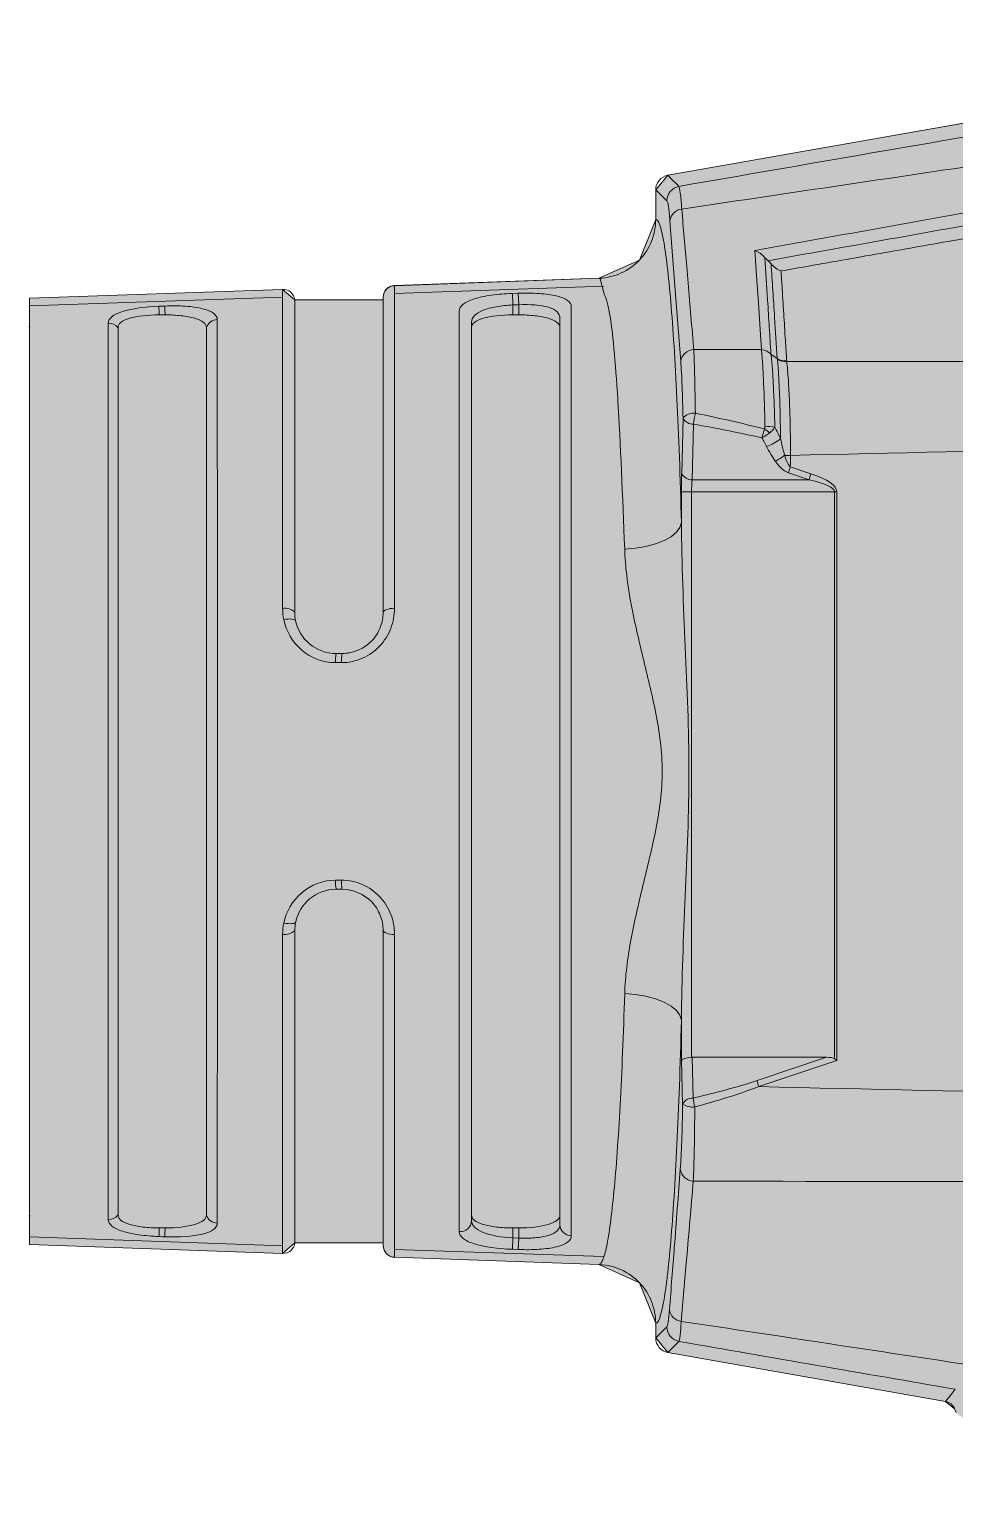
# Model space of a CAD drawing. Header units: millimetres. Extents: x 3.9 to 31.7, y 0.8 to 5.9.
# Drawn here: x 3.88 to 7.11, y 0.8 to 5.94 of the extents above; entities that cross this region are included whole.
import ezdxf

# ---------------------------------------------------------------- set-up
doc = ezdxf.new("R2010")
doc.units = ezdxf.units.MM
for name, color, linetype in [('CONN', 7, 'Continuous'), ('di', 7, 'Continuous'), ('xian', 250, 'Continuous')]:
    doc.layers.add(name, color=color, linetype=linetype)

# ---------------------------------------------------------------- blocks, each defined once
blk = doc.blocks.new('CU-AI$CU - AL')
at = {"layer": 'di', "lineweight": 0, "true_color": 0xffffff}
h = blk.add_hatch(color=7, dxfattribs=at)
h.dxf.hatch_style = 1
h.paths.add_polyline_path([(-53.827, -6.61), (-50.392, -6.73), (-50.227, -6.587), (-49.027, -6.587), (-49.027, -6.623), (-49.015, -6.683), (-48.995, -6.719), (-48.965, -6.75), (-48.932, -6.77), (-48.873, -6.783), (-46.1, -6.88), (-45.548, -7.128), (-45.327, -7.679), (-45.327, -8.082), (-45.162, -8.278), (-39.656, -9.249), (-39.329, -9.103), (-35.047, -9.859), (-22.236, -9.859), (-22.225, -9.859), (-22.217, -9.86), (-22.206, -9.862), (-22.198, -9.863), (-22.189, -9.866), (-22.183, -9.868), (-22.178, -9.869), (-22.171, -9.872), (-22.166, -9.875), (-22.159, -9.878), (-22.153, -9.882), (-22.147, -9.886), (-22.141, -9.89), (-22.135, -9.894), (-22.131, -9.899), (-22.125, -9.903), (-22.121, -9.908), (-22.117, -9.912), (-22.113, -9.916), (-22.109, -9.922), (-22.106, -9.925), (-22.104, -9.929), (-22.101, -9.933), (-21.942, -10.185), (-21.919, -10.213), (-21.909, -10.222), (-21.889, -10.239), (-21.876, -10.244), (-21.844, -10.255), (-21.807, -10.259), (-5.714, -10.259), (-5.687, -10.257), (-5.667, -10.252), (-5.645, -10.243), (-5.616, -10.225), (-5.597, -10.208), (-5.58, -10.186), (-5.57, -10.168), (-5.436, -9.885), (-4.567, -9.336), (4.913, -9.336), (5.782, -9.885), (5.916, -10.168), (5.935, -10.198), (5.951, -10.216), (5.975, -10.234), (5.993, -10.245), (6.02, -10.254), (6.06, -10.259), (22.153, -10.259), (22.18, -10.257), (22.195, -10.254), (22.217, -10.246), (22.238, -10.235), (22.26, -10.218), (22.274, -10.204), (22.288, -10.185), (22.446, -9.931), (22.456, -9.92), (22.477, -9.898), (22.498, -9.883), (22.521, -9.871), (22.543, -9.863), (22.563, -9.86), (22.582, -9.859), (35.393, -9.859), (39.675, -9.103), (40.002, -9.249), (45.508, -8.278), (45.673, -8.082), (45.673, -7.679), (45.893, -7.128), (46.446, -6.88), (49.219, -6.78), (49.245, -6.78), (49.269, -6.773), (49.293, -6.762), (49.315, -6.747), (49.335, -6.727), (49.35, -6.706), (49.363, -6.68), (49.37, -6.654), (49.373, -6.629), (49.373, -6.587), (50.573, -6.587), (50.738, -6.73), (54.173, -6.61), (54.173, 6.236), (50.738, 6.356), (50.573, 6.213), (49.373, 6.213), (49.373, 6.26), (49.37, 6.278), (49.366, 6.296), (49.355, 6.321), (49.341, 6.345), (49.328, 6.36), (49.31, 6.376), (49.283, 6.393), (49.263, 6.401), (49.242, 6.406), (49.219, 6.409), (46.446, 6.505), (45.893, 6.754), (45.673, 7.305), (45.673, 7.504), (45.508, 7.7), (41.736, 8.366), (41.614, 8.466), (41.595, 8.515), (41.474, 8.615), (35.41, 9.684), (22.385, 9.684), (22.367, 9.683), (22.356, 9.682), (22.34, 9.678), (22.324, 9.672), (22.314, 9.668), (22.296, 9.657), (22.284, 9.649), (22.273, 9.639), (22.264, 9.63), (22.258, 9.622), (22.199, 9.546), (22.194, 9.539), (22.188, 9.533), (22.181, 9.526), (22.173, 9.519), (22.166, 9.514), (22.159, 9.509), (22.152, 9.505), (22.143, 9.5), (22.136, 9.497), (22.125, 9.493), (22.117, 9.49), (22.108, 9.488), (22.095, 9.486), (22.073, 9.484), (8.362, 9.484), (8.356, 9.484), (8.34, 9.483), (8.327, 9.48), (8.315, 9.477), (8.299, 9.471), (8.282, 9.462), (8.117, 9.366), (8.101, 9.355), (8.092, 9.349), (8.081, 9.338), (8.071, 9.325), (8.064, 9.316), (8.059, 9.307), (7.978, 9.164), (7.629, 8.961), (-7.283, 8.961), (-7.632, 9.164), (-7.713, 9.307), (-7.725, 9.325), (-7.733, 9.336), (-7.74, 9.342), (-7.749, 9.351), (-7.758, 9.358), (-7.771, 9.366), (-7.936, 9.462), (-7.938, 9.464), (-7.946, 9.468), (-7.956, 9.472), (-7.962, 9.475), (-7.973, 9.478), (-7.983, 9.48), (-7.99, 9.482), (-8.001, 9.483), (-8.006, 9.484), (-8.016, 9.484), (-21.727, 9.484), (-21.73, 9.484), (-21.745, 9.485), (-21.755, 9.487), (-21.767, 9.489), (-21.774, 9.491), (-21.783, 9.494), (-21.795, 9.499), (-21.804, 9.504), (-21.814, 9.51), (-21.823, 9.516), (-21.834, 9.525), (-21.84, 9.531), (-21.847, 9.538), (-21.853, 9.546), (-21.912, 9.622), (-21.919, 9.63), (-21.926, 9.638), (-21.935, 9.646), (-21.944, 9.653), (-21.951, 9.658), (-21.96, 9.663), (-21.971, 9.669), (-21.986, 9.675), (-21.997, 9.679), (-22.007, 9.681), (-22.017, 9.683), (-22.026, 9.684), (-22.033, 9.684), (-22.039, 9.684), (-35.064, 9.684), (-41.128, 8.615), (-41.249, 8.515), (-41.268, 8.466), (-41.39, 8.366), (-45.162, 7.7), (-45.327, 7.504), (-45.327, 7.305), (-45.548, 6.754), (-46.087, 6.505), (-46.1, 6.505), (-48.873, 6.409), (-48.886, 6.408), (-48.924, 6.398), (-48.948, 6.387), (-48.982, 6.36), (-48.995, 6.344), (-49.012, 6.317), (-49.022, 6.288), (-49.026, 6.267), (-49.027, 6.249), (-49.027, 6.213), (-50.227, 6.213), (-50.392, 6.356), (-53.827, 6.236)])
at = {"layer": 'di', "color": 18, "lineweight": 0, "true_color": 0x000000}
blk.add_lwpolyline([(41.595, 8.515), (41.614, 8.466), (41.736, 8.366), (45.508, 7.7), (45.673, 7.504), (45.673, 7.305), (45.893, 6.754), (46.446, 6.505), (49.219, 6.409), (49.242, 6.406), (49.263, 6.401), (49.283, 6.393), (49.31, 6.376), (49.328, 6.36), (49.341, 6.345), (49.355, 6.321), (49.366, 6.296), (49.37, 6.278), (49.373, 6.26), (49.373, 6.213), (50.573, 6.213), (50.738, 6.356), (54.173, 6.236), (54.173, -6.61), (50.738, -6.73), (50.573, -6.587), (49.373, -6.587), (49.373, -6.629), (49.37, -6.654), (49.363, -6.68), (49.35, -6.706), (49.335, -6.727), (49.315, -6.747), (49.293, -6.762), (49.269, -6.773), (49.245, -6.78), (49.219, -6.78), (46.446, -6.88), (45.893, -7.128), (45.673, -7.679), (45.673, -8.082), (45.508, -8.278), (40.002, -9.249)], dxfattribs=at)
at = {"layer": 'xian', "color": 18, "lineweight": 0, "true_color": 0x000000}
for p, q in [((45.508, 7.7), (41.736, 8.366)), ((45.673, 7.305), (45.673, 7.504)), ((49.22, 6.303), (46.38, 6.4)), ((49.219, 6.409), (46.446, 6.505)), ((49.219, 6.254), (49.219, 6.409)), ((47.533, 6.147), (47.539, 6.303)), ((47.539, 6.303), (47.619, 6.3)), ((47.613, 6.144), (47.619, 6.3)), ((50.573, 6.213), (49.373, 6.213)), ((50.573, 6.213), (50.573, 1.973)), ((54.173, 6.236), (50.738, 6.356)), ((50.738, 6.178), (50.738, 6.333)), ((54.175, 6.133), (50.74, 6.251)), ((47.533, 6.01), (47.533, 6.147)), ((47.613, 6.144), (47.533, 6.147)), ((47.533, 6.01), (47.613, 6.01)), ((47.613, 6.144), (47.613, 6.01)), ((52.333, 6.01), (52.413, 6.01)), ((51.773, -6.212), (51.773, 5.837)), ((52.973, 5.837), (52.973, -6.212)), ((45.165, 4.248), (45.179, 3.693)), ((45.323, 3.736), (45.308, 4.33)), ((44.274, 4.091), (43.215, 3.736)), ((43.355, 3.693), (44.297, 4.009)), ((43.215, 3.736), (43.215, -3.981)), ((43.244, -3.981), (43.244, 3.714)), ((43.355, 3.693), (45.179, 3.693)), ((45.186, 3.693), (45.186, -3.981)), ((45.323, 3.19), (45.323, 3.736)), ((49.933, 1.413), (50.013, 1.413)), ((50.019, 1.289), (49.939, 1.289)), ((50.013, -1.787), (49.933, -1.787)), ((49.939, -1.663), (50.019, -1.663)), ((50.573, -2.347), (50.573, -6.587)), ((45.323, -3.981), (45.323, -3.564)), ((43.244, -3.981), (43.215, -3.981)), ((45.186, -3.981), (43.244, -3.981)), ((45.323, -3.981), (45.186, -3.981)), ((43.59, -4.146), (45.177, -4.146)), ((43.869, -4.24), (43.59, -4.146)), ((45.177, -4.146), (45.158, -4.9)), ((43.566, -4.228), (43.845, -4.322)), ((45.301, -4.983), (45.32, -4.228)), ((43.844, -4.476), (43.923, -4.477)), ((44.108, -5.852), (44.022, -5.79)), ((47.613, -6.384), (47.533, -6.384)), ((47.533, -6.522), (47.533, -6.384)), ((47.533, -6.522), (47.613, -6.519)), ((47.539, -6.678), (47.533, -6.522)), ((47.613, -6.384), (47.613, -6.519)), ((47.619, -6.675), (47.613, -6.519)), ((50.739, -6.624), (54.176, -6.505)), ((52.413, -6.384), (52.333, -6.384)), ((46.379, -6.773), (49.219, -6.676)), ((47.619, -6.675), (47.539, -6.678)), ((49.373, -6.587), (50.573, -6.587)), ((50.738, -6.73), (54.173, -6.61)), ((46.446, -6.88), (49.219, -6.783)), ((46.446, -6.88), (46.446, -6.88)), ((46.446, -6.88), (46.446, -6.88)), ((45.673, -8.082), (45.673, -7.679))]:
    blk.add_line(p, q, dxfattribs=at)
at = {"layer": 'xian', "color": 18, "lineweight": 0, "true_color": 0x000000, "flags": 128}
for points in [[(41.607, 8.2), (41.663, 8.273), (41.736, 8.366)], [(45.508, 7.7), (45.487, 7.68), (45.404, 7.596), (45.358, 7.55)], [(45.522, 7.354), (45.598, 7.429), (45.673, 7.504)], [(46.094, 2.83), (45.947, 2.841), (45.806, 2.865), (45.675, 2.9), (45.56, 2.945), (45.465, 2.998), (45.392, 3.058), (45.344, 3.123), (45.323, 3.19)], [(49.219, 2.026), (49.249, 2.025), (49.278, 2.022), (49.305, 2.017), (49.328, 2.01), (49.347, 2.002), (49.361, 1.993), (49.37, 1.983), (49.373, 1.973)], [(50.722, 1.871), (50.692, 1.876), (50.663, 1.879), (50.636, 1.88), (50.612, 1.879), (50.591, 1.876), (50.576, 1.871), (50.565, 1.863), (50.56, 1.855)], [(49.219, -2.401), (49.249, -2.4), (49.278, -2.396), (49.305, -2.391), (49.328, -2.385), (49.347, -2.377), (49.361, -2.367), (49.37, -2.357), (49.373, -2.347)], [(50.723, -2.247), (50.693, -2.252), (50.663, -2.255), (50.636, -2.256), (50.612, -2.255), (50.592, -2.251), (50.576, -2.246), (50.565, -2.239), (50.561, -2.23)], [(45.323, -3.564), (45.344, -3.497), (45.392, -3.433), (45.465, -3.373), (45.56, -3.319), (45.675, -3.275), (45.806, -3.24), (45.947, -3.216), (46.094, -3.204)], [(45.479, -7.659), (45.398, -6.6), (45.333, -5.749)], [(44.326, -7.257), (44.303, -6.912), (44.279, -6.547), (44.255, -6.182), (44.237, -5.912)], [(46.376, -6.684), (46.428, -6.874), (46.446, -6.88), (46.446, -6.88), (46.446, -6.88)], [(45.673, -8.082), (45.597, -8.007), (45.521, -7.931)], [(45.357, -8.128), (45.378, -8.148), (45.461, -8.232), (45.508, -8.278)], [(45.508, -8.278), (42.96, -8.728), (40.121, -9.228), (40.002, -9.249)]]:
    blk.add_lwpolyline(points, dxfattribs=at)
at = {"layer": 'xian', "color": 18, "lineweight": 0, "true_color": 0x000000}
for centre, radius, start, end in [((45.322, 7.353), 0.2, 0.1862, 79.6352), ((45.303, 7.096), 0.184, 6.6424, 83.1165), ((49.213, 6.249), 0.16, 0.0001, 87.9998), ((46.818, 5.962), 0.155, 1.6263, 89.6835), ((48.329, 5.905), 0.156, 86.4491, 178.1905), ((58, 5.807), 5.671, 176.7364, 177.9545), ((57.449, 5.829), 5.04, 176.6086, 177.9448), ((51.623, 5.786), 0.159, 18.9078, 89.1093), ((53.099, 5.732), 0.164, 87.7088, 140.073), ((45.153, 5.188), 0.187, 7.1661, 87.2407), ((45.17, 4.103), 0.266, 58.67, 96.0734), ((44.271, 4.136), 0.901, 7.1217, 14.8773), ((45.172, 4.402), 0.155, 267.6787, 332.1997), ((43.21, 3.742), 1.12, 13.7985, 18.1837), ((50.703, 1.841), 0.185, 79.1263, 134.6801), ((49.146, 1.315), 0.793, 358.0838, 7.0704), ((49.227, 1.315), 0.792, 358.0838, 7.0711), ((49.146, -1.69), 0.793, 352.9315, 1.9162), ((49.226, -1.69), 0.793, 352.9309, 1.9162), ((50.703, -2.216), 0.185, 225.2777, 280.8837), ((42.502, -3.879), 1.12, 341.8163, 346.2015), ((45.184, -4.301), 0.155, 27.8003, 92.3213), ((42.781, -3.973), 1.12, 341.8163, 346.2015), ((44.505, -5.221), 0.944, 119.0585, 128.0368), ((44.393, -5.231), 0.673, 109.6134, 128.1269), ((45.519, -2.957), 2.297, 232.6586, 234.8266), ((44.149, -4.274), 0.593, 260.928, 273.8288), ((44.341, -4.847), 0.819, 345.6356, 356.2452), ((45.157, -4.864), 0.187, 263.1206, 320.7488), ((45.165, -5.055), 0.155, 27.8003, 92.3213), ((43.92, -5.931), 0.181, 56.1, 98.2217), ((45.147, -5.726), 0.187, 272.7504, 352.8169), ((51.623, -6.16), 0.159, 270.8865, 341.1203), ((53.099, -6.107), 0.164, 219.8969, 272.2964), ((58.005, -6.181), 5.675, 182.045, 183.2626), ((57.453, -6.203), 5.043, 182.0547, 183.3903), ((49.213, -6.623), 0.16, 272.0002, 359.9998), ((45.297, -7.638), 0.184, 276.8688, 353.334), ((45.321, -7.93), 0.2, 280.3642, 359.814)]:
    blk.add_arc(centre, radius, start, end, dxfattribs=at)
for centre, major_axis, ratio, start_param, end_param in [((43.182, 3.736), (0.2, -0.144), 0.078989, 1.311276, 1.461417), ((44.5, 4.179), (1.269, 0.448), 0.14782, 3.239618, 3.538273), ((45.112, 4.179), (-0.079, 0.485), 0.387712, 3.078546, 3.112623), ((45.124, 3.736), (0.2, 0.003), 0.229187, 5.025757, 6.22792), ((47.171, -3.981), (3.956, 0), 0.151667, 3.141593, 3.56615), ((47.138, -3.981), (3.894, 0), 0.102726, 3.141593, 3.56615), ((45.09, -3.981), (0, 0.4), 0.239671, 4.287832, 4.712389), ((45.29, -3.981), (0, 0.6), 0.056105, 4.287832, 4.712389)]:
    blk.add_ellipse(centre, major_axis=major_axis, ratio=ratio, start_param=start_param, end_param=end_param, dxfattribs=at)
for points in [[(41.736, 8.366), (41.681, 8.375), (41.634, 8.414), (41.614, 8.466)], [(45.358, 7.55), (44.106, 7.768), (42.856, 7.984), (41.607, 8.2)], [(41.328, 7.882), (42.659, 7.681), (43.992, 7.48), (45.325, 7.278)], [(46.433, 6.506), (46.438, 6.506), (46.442, 6.506), (46.446, 6.505)], [(35.393, 5.36), (38.653, 5.374), (41.91, 5.384), (45.162, 5.375)], [(44.274, 4.091), (41.314, 4.164), (38.353, 4.222), (35.393, 4.27)], [(45.142, 4.368), (44.85, 4.289), (44.559, 4.202), (44.274, 4.091)], [(44.297, 4.009), (44.584, 4.105), (44.874, 4.18), (45.165, 4.248)], [(50.738, 2.023), (50.738, 1.972), (50.733, 1.921), (50.722, 1.871)], [(50.573, 1.973), (50.573, 1.933), (50.569, 1.893), (50.56, 1.855)], [(50.561, -2.23), (50.569, -2.269), (50.573, -2.308), (50.573, -2.347)], [(50.723, -2.247), (50.733, -2.297), (50.738, -2.347), (50.738, -2.397)], [(43.845, -4.322), (43.845, -4.373), (43.844, -4.425), (43.844, -4.476)], [(43.844, -4.476), (41.027, -4.544), (38.21, -4.599), (35.393, -4.644)], [(43.923, -4.477), (43.943, -4.551), (43.961, -4.626), (43.977, -4.701)], [(44.167, -4.597), (44.131, -4.527), (44.092, -4.46), (44.047, -4.395)], [(44.125, -4.784), (44.16, -4.758), (44.197, -4.733), (44.23, -4.715)], [(44.195, -4.835), (44.21, -4.794), (44.222, -4.751), (44.23, -4.715)], [(45.158, -4.9), (44.848, -4.845), (44.539, -4.784), (44.23, -4.715)], [(44.195, -4.835), (44.508, -4.915), (44.821, -4.985), (45.134, -5.05)], [(35.393, -5.735), (38.229, -5.747), (41.064, -5.755), (43.894, -5.752)], [(43.894, -5.752), (43.894, -5.755), (43.894, -5.758), (43.895, -5.76)], [(43.895, -5.76), (43.94, -5.755), (43.988, -5.766), (44.022, -5.79)], [(50.738, -6.73), (50.738, -6.73), (50.738, -6.712), (50.738, -6.675)], [(44.107, -7.077), (44.066, -7.031), (44.016, -6.998), (43.971, -6.98)], [(46.433, -6.88), (46.438, -6.88), (46.442, -6.88), (46.446, -6.88)], [(44.148, -7.119), (43.107, -7.304), (42.067, -7.49), (41.027, -7.675)], [(44.148, -7.119), (44.134, -7.106), (44.12, -7.092), (44.107, -7.077)], [(44.189, -7.16), (44.177, -7.145), (44.163, -7.132), (44.148, -7.119)], [(44.189, -7.16), (44.231, -7.207), (44.281, -7.239), (44.326, -7.257)], [(41.133, -7.83), (42.197, -7.64), (43.261, -7.449), (44.326, -7.257)], [(40.597, -8.521), (42.17, -8.288), (43.743, -8.055), (45.319, -7.82)], [(40.176, -9.023), (41.902, -8.726), (43.628, -8.428), (45.357, -8.128)]]:
    blk.add_open_spline(points, degree=3, dxfattribs=at)
for points, knots in [([(45.673, 7.504), (45.673, 7.551), (45.656, 7.596), (45.596, 7.668), (45.554, 7.692), (45.508, 7.7)], [0, 0, 0, 0, 0.5, 0.5, 1, 1, 1, 1]), ([(45.358, 7.55), (45.353, 7.542), (45.347, 7.515), (45.336, 7.424), (45.331, 7.359), (45.325, 7.278)], [0, 0, 0, 0, 0.5, 0.5, 1, 1, 1, 1]), ([(45.325, 7.278), (45.301, 6.997), (45.277, 6.715), (45.253, 6.434), (45.223, 6.081), (45.193, 5.728), (45.162, 5.375)], [0, 0, 0, 0, 0.001876644, 0.001876644, 0.001876644, 0.004229969, 0.004229969, 0.004229969, 0.004229969]), ([(45.323, 3.19), (45.34, 3.81), (45.36, 4.372), (45.397, 5.128), (45.41, 5.367), (45.438, 5.808), (45.452, 6.008), (45.483, 6.368), (45.499, 6.528), (45.524, 6.737), (45.532, 6.802), (45.549, 6.919), (45.558, 6.972), (45.601, 7.206), (45.636, 7.303), (45.673, 7.305)], [0, 0, 0, 0, 0.25, 0.25, 0.375, 0.375, 0.5, 0.5, 0.625, 0.625, 0.6875, 0.6875, 0.75, 0.75, 1, 1, 1, 1]), ([(45.485, 7.117), (45.491, 7.188), (45.497, 7.245), (45.509, 7.324), (45.516, 7.347), (45.522, 7.354)], [0, 0, 0, 0, 0.5, 0.5, 1, 1, 1, 1]), ([(45.673, 7.305), (45.673, 7.203), (45.692, 7.102), (45.768, 6.914), (45.824, 6.827), (45.963, 6.68), (46.047, 6.62), (46.231, 6.536), (46.333, 6.511), (46.433, 6.506)], [0, 0, 0, 0, 0.25, 0.25, 0.5, 0.5, 0.75, 0.75, 1, 1, 1, 1]), ([(45.339, 5.211), (45.366, 5.565), (45.393, 5.918), (45.42, 6.272), (45.442, 6.553), (45.464, 6.835), (45.485, 7.117)], [0, 0, 0, 0, 0.002353221, 0.002353221, 0.002353221, 0.004229789, 0.004229789, 0.004229789, 0.004229789]), ([(46.094, 2.83), (46.111, 3.387), (46.131, 3.89), (46.168, 4.568), (46.181, 4.782), (46.209, 5.177), (46.224, 5.355), (46.255, 5.677), (46.271, 5.82), (46.304, 6.068), (46.321, 6.173), (46.356, 6.339), (46.374, 6.402), (46.401, 6.465), (46.41, 6.48), (46.423, 6.496), (46.428, 6.5), (46.437, 6.505), (46.442, 6.506), (46.446, 6.505)], [0, 0, 0, 0, 0.25, 0.25, 0.375, 0.375, 0.5, 0.5, 0.625, 0.625, 0.75, 0.75, 0.875, 0.875, 0.9375, 0.9375, 0.96875, 0.96875, 1, 1, 1, 1]), ([(46.819, 6.117), (46.819, 6.15), (46.836, 6.179), (46.903, 6.23), (46.955, 6.251), (47.086, 6.283), (47.166, 6.294), (47.344, 6.306), (47.44, 6.307), (47.539, 6.303)], [0, 0, 0, 0, 0.25, 0.25, 0.5, 0.5, 0.75, 0.75, 1, 1, 1, 1]), ([(47.619, 6.3), (47.816, 6.293), (48.006, 6.268), (48.203, 6.205), (48.254, 6.181), (48.322, 6.125), (48.339, 6.094), (48.339, 6.061)], [0, 0, 0, 0, 0.5, 0.5, 0.75, 0.75, 1, 1, 1, 1]), ([(49.219, 2.026), (49.219, 2.466), (49.219, 3.585), (49.219, 5.071), (49.219, 5.859), (49.219, 6.207), (49.219, 6.238), (49.219, 6.254)], [0, 0, 0, 0, 0.207632, 0.528886, 0.850103, 0.921373, 1, 1, 1, 1]), ([(49.373, 6.249), (49.373, 6.249), (49.373, 6.149), (49.373, 5.85), (49.373, 5.726), (49.373, 5.435), (49.373, 5.268), (49.373, 4.889), (49.373, 4.676), (49.373, 4.22), (49.373, 3.975), (49.373, 3.452), (49.373, 3.172), (49.373, 2.588), (49.373, 2.286), (49.373, 1.973)], [0, 0, 0, 0, 0.25, 0.25, 0.375, 0.375, 0.5, 0.5, 0.625, 0.625, 0.75, 0.75, 0.875, 0.875, 1, 1, 1, 1]), ([(50.738, 6.356), (50.697, 6.357), (50.657, 6.343), (50.597, 6.29), (50.577, 6.253), (50.573, 6.213)], [0, 0, 0, 0, 0.5, 0.5, 1, 1, 1, 1]), ([(50.738, 6.356), (50.738, 6.357), (50.738, 6.36), (50.738, 6.241), (50.738, 6.178)], [0, 0, 0, 0, 0.472783, 1, 1, 1, 1]), ([(46.819, -6.492), (46.819, -6.378), (46.819, -6.237), (46.819, -5.912), (46.819, -5.728), (46.819, -5.317), (46.819, -5.089), (46.819, -4.594), (46.819, -4.331), (46.819, -3.774), (46.819, -3.48), (46.819, -2.861), (46.819, -2.542), (46.819, -1.892), (46.819, -1.559), (46.819, -1.049), (46.819, -0.876), (46.819, -0.533), (46.819, -0.362), (46.819, 0.151), (46.819, 0.492), (46.819, 1.17), (46.819, 1.509), (46.819, 2.162), (46.819, 2.479), (46.819, 3.092), (46.819, 3.391), (46.819, 3.952), (46.819, 4.214), (46.819, 4.705), (46.819, 4.934), (46.819, 5.351), (46.819, 5.538), (46.819, 5.864), (46.819, 6.003), (46.819, 6.117)], [0, 0, 0, 0, 0.0625, 0.0625, 0.125, 0.125, 0.1875, 0.1875, 0.25, 0.25, 0.3125, 0.3125, 0.375, 0.375, 0.4375, 0.4375, 0.46875, 0.46875, 0.5, 0.5, 0.5625, 0.5625, 0.625, 0.625, 0.6875, 0.6875, 0.75, 0.75, 0.8125, 0.8125, 0.875, 0.875, 0.9375, 0.9375, 1, 1, 1, 1]), ([(47.533, 6.147), (47.457, 6.151), (47.382, 6.15), (47.243, 6.138), (47.18, 6.127), (47.078, 6.096), (47.038, 6.076), (46.986, 6.026), (46.973, 5.998), (46.973, 5.966)], [0, 0, 0, 0, 0.25, 0.25, 0.5, 0.5, 0.75, 0.75, 1, 1, 1, 1]), ([(46.973, 5.837), (46.973, 5.863), (46.986, 5.887), (47.04, 5.929), (47.08, 5.948), (47.234, 5.994), (47.381, 6.01), (47.533, 6.01)], [0, 0, 0, 0, 0.25, 0.25, 0.5, 0.5, 1, 1, 1, 1]), ([(48.173, 5.91), (48.173, 5.942), (48.16, 5.972), (48.107, 6.027), (48.068, 6.051), (47.915, 6.112), (47.767, 6.137), (47.613, 6.144)], [0, 0, 0, 0, 0.25, 0.25, 0.5, 0.5, 1, 1, 1, 1]), ([(47.613, 6.01), (47.689, 6.01), (47.763, 6.006), (47.901, 5.99), (47.963, 5.978), (48.065, 5.948), (48.106, 5.929), (48.159, 5.887), (48.173, 5.863), (48.173, 5.837)], [0, 0, 0, 0, 0.25, 0.25, 0.5, 0.5, 0.75, 0.75, 1, 1, 1, 1]), ([(48.339, 6.061), (48.339, 5.947), (48.339, 5.807), (48.339, 5.484), (48.339, 5.301), (48.339, 4.893), (48.339, 4.667), (48.339, 4.176), (48.339, 3.915), (48.339, 3.363), (48.339, 3.072), (48.339, 2.459), (48.339, 2.144), (48.339, 1.5), (48.339, 1.17), (48.339, 0.665), (48.339, 0.494), (48.339, 0.155), (48.339, -0.015), (48.339, -0.522), (48.339, -0.859), (48.339, -1.531), (48.339, -1.867), (48.339, -2.513), (48.339, -2.826), (48.339, -3.433), (48.339, -3.729), (48.339, -4.285), (48.339, -4.545), (48.339, -5.032), (48.339, -5.259), (48.339, -5.673), (48.339, -5.858), (48.339, -6.183), (48.339, -6.321), (48.339, -6.436)], [0, 0, 0, 0, 0.0625, 0.0625, 0.125, 0.125, 0.1875, 0.1875, 0.25, 0.25, 0.3125, 0.3125, 0.375, 0.375, 0.4375, 0.4375, 0.46875, 0.46875, 0.5, 0.5, 0.5625, 0.5625, 0.625, 0.625, 0.6875, 0.6875, 0.75, 0.75, 0.8125, 0.8125, 0.875, 0.875, 0.9375, 0.9375, 1, 1, 1, 1]), ([(50.738, 6.178), (50.738, 6.079), (50.738, 5.898), (50.738, 5.324), (50.738, 4.553), (50.738, 3.559), (50.738, 2.453), (50.738, 2.023)], [0, 0, 0, 0, 0.231338, 0.42448, 0.472531, 0.794574, 1, 1, 1, 1]), ([(51.625, 5.944), (51.625, 6.009), (51.696, 6.062), (51.958, 6.126), (52.146, 6.137), (52.339, 6.13)], [0, 0, 0, 0, 0.5, 0.5, 1, 1, 1, 1]), ([(51.773, 5.837), (51.773, 5.863), (51.786, 5.887), (51.84, 5.929), (51.88, 5.948), (52.034, 5.994), (52.181, 6.01), (52.333, 6.01)], [0, 0, 0, 0, 0.25, 0.25, 0.5, 0.5, 1, 1, 1, 1]), ([(52.339, 6.13), (52.35, 6.13), (52.362, 6.129), (52.374, 6.129), (52.389, 6.128), (52.404, 6.127), (52.419, 6.127)], [0, 0, 0, 0, 0.0000438072, 0.0000438072, 0.0000438072, 0.0001000768, 0.0001000768, 0.0001000768, 0.0001000768]), ([(52.413, 6.01), (52.489, 6.01), (52.563, 6.006), (52.701, 5.99), (52.763, 5.978), (52.865, 5.948), (52.906, 5.929), (52.959, 5.887), (52.973, 5.863), (52.973, 5.837)], [0, 0, 0, 0, 0.25, 0.25, 0.5, 0.5, 0.75, 0.75, 1, 1, 1, 1]), ([(52.419, 6.127), (52.512, 6.123), (52.604, 6.115), (52.773, 6.091), (52.849, 6.075), (52.974, 6.035), (53.023, 6.011), (53.088, 5.957), (53.105, 5.927), (53.105, 5.896)], [0, 0, 0, 0, 0.25, 0.25, 0.5, 0.5, 0.75, 0.75, 1, 1, 1, 1]), ([(54.173, 6.073), (54.173, 5.954), (54.173, 5.682), (54.173, 4.449), (54.173, 2.679), (54.173, 0.564), (54.173, -1.627), (54.173, -3.668), (54.173, -5.277), (54.173, -6.247), (54.173, -6.376), (54.173, -6.416)], [0, 0, 0, 0, 0.094998, 0.216298, 0.337573, 0.458878, 0.580109, 0.70135, 0.822706, 0.944004, 1, 1, 1, 1]), ([(46.973, 5.966), (46.973, 5.743), (46.973, 5.428), (46.973, 4.821), (46.973, 4.597), (46.973, 4.118), (46.973, 3.862), (46.973, 3.315), (46.973, 3.023), (46.973, 2.424), (46.973, 2.115), (46.973, 1.478), (46.973, 1.146), (46.973, 0.484), (46.973, 0.151), (46.973, -0.35), (46.973, -0.517), (46.973, -0.853), (46.973, -1.021), (46.973, -1.52), (46.973, -1.845), (46.973, -2.481), (46.973, -2.792), (46.973, -3.397), (46.973, -3.684), (46.973, -4.229), (46.973, -4.486), (46.973, -4.97), (46.973, -5.193), (46.973, -5.595), (46.973, -5.775), (46.973, -6.092), (46.973, -6.229), (46.973, -6.341)], [0, 0, 0, 0, 0.125, 0.125, 0.1875, 0.1875, 0.25, 0.25, 0.3125, 0.3125, 0.375, 0.375, 0.4375, 0.4375, 0.5, 0.5, 0.53125, 0.53125, 0.5625, 0.5625, 0.625, 0.625, 0.6875, 0.6875, 0.75, 0.75, 0.8125, 0.8125, 0.875, 0.875, 0.9375, 0.9375, 1, 1, 1, 1]), ([(48.173, -6.285), (48.173, -6.062), (48.173, -5.749), (48.173, -5.146), (48.173, -4.924), (48.173, -4.449), (48.173, -4.196), (48.173, -3.654), (48.173, -3.365), (48.173, -2.772), (48.173, -2.466), (48.173, -1.835), (48.173, -1.507), (48.173, -0.852), (48.173, -0.522), (48.173, -0.027), (48.173, 0.139), (48.173, 0.471), (48.173, 0.638), (48.173, 1.131), (48.173, 1.453), (48.173, 2.082), (48.173, 2.391), (48.173, 2.99), (48.173, 3.274), (48.173, 3.813), (48.173, 4.068), (48.173, 4.548), (48.173, 4.769), (48.173, 5.168), (48.173, 5.347), (48.173, 5.662), (48.173, 5.799), (48.173, 5.91)], [0, 0, 0, 0, 0.125, 0.125, 0.1875, 0.1875, 0.25, 0.25, 0.3125, 0.3125, 0.375, 0.375, 0.4375, 0.4375, 0.5, 0.5, 0.53125, 0.53125, 0.5625, 0.5625, 0.625, 0.625, 0.6875, 0.6875, 0.75, 0.75, 0.8125, 0.8125, 0.875, 0.875, 0.9375, 0.9375, 1, 1, 1, 1]), ([(51.625, -6.319), (51.625, -6.093), (51.625, -5.777), (51.625, -5.17), (51.625, -4.947), (51.625, -4.47), (51.624, -4.215), (51.624, -3.671), (51.624, -3.381), (51.624, -2.786), (51.624, -2.479), (51.624, -1.846), (51.624, -1.518), (51.624, -0.855), (51.624, -0.522), (51.624, 0.148), (51.624, 0.482), (51.624, 1.137), (51.624, 1.46), (51.624, 2.095), (51.624, 2.408), (51.624, 3.003), (51.624, 3.287), (51.624, 3.831), (51.625, 4.091), (51.625, 4.571), (51.625, 4.791), (51.625, 5.193), (51.625, 5.375), (51.625, 5.695), (51.625, 5.831), (51.625, 5.944)], [0, 0, 0, 0, 0.125, 0.125, 0.1875, 0.1875, 0.25, 0.25, 0.3125, 0.3125, 0.375, 0.375, 0.4375, 0.4375, 0.5, 0.5, 0.5625, 0.5625, 0.625, 0.625, 0.6875, 0.6875, 0.75, 0.75, 0.8125, 0.8125, 0.875, 0.875, 0.9375, 0.9375, 1, 1, 1, 1]), ([(53.105, 5.896), (53.106, 5.672), (53.106, 5.358), (53.107, 4.756), (53.107, 4.535), (53.107, 4.062), (53.107, 3.808), (53.108, 3.269), (53.108, 2.981), (53.108, 2.391), (53.108, 2.087), (53.108, 1.459), (53.108, 1.133), (53.108, 0.476), (53.108, 0.145), (53.108, -0.519), (53.108, -0.851), (53.108, -1.501), (53.108, -1.821), (53.108, -2.451), (53.108, -2.761), (53.108, -3.352), (53.108, -3.634), (53.107, -4.173), (53.107, -4.431), (53.107, -4.907), (53.107, -5.126), (53.106, -5.524), (53.106, -5.705), (53.106, -6.023), (53.106, -6.158), (53.105, -6.27)], [0, 0, 0, 0, 0.125, 0.125, 0.1875, 0.1875, 0.25, 0.25, 0.3125, 0.3125, 0.375, 0.375, 0.4375, 0.4375, 0.5, 0.5, 0.5625, 0.5625, 0.625, 0.625, 0.6875, 0.6875, 0.75, 0.75, 0.8125, 0.8125, 0.875, 0.875, 0.9375, 0.9375, 1, 1, 1, 1]), ([(45.162, 5.375), (45.158, 5.257), (45.153, 5.11), (45.146, 4.764), (45.144, 4.572), (45.142, 4.368)], [0, 0, 0, 0, 0.5, 0.5, 1, 1, 1, 1]), ([(45.308, 4.33), (45.31, 4.509), (45.314, 4.678), (45.324, 4.98), (45.331, 5.109), (45.339, 5.211)], [0, 0, 0, 0, 0.5, 0.5, 1, 1, 1, 1]), ([(45.323, -3.564), (45.32, -3.003), (45.296, -2.441), (45.248, -1.315), (45.221, -0.752), (45.221, 0.377), (45.248, 0.94), (45.296, 2.066), (45.32, 2.628), (45.323, 3.19)], [0, 0, 0, 0, 0.25, 0.25, 0.5, 0.5, 0.75, 0.75, 1, 1, 1, 1]), ([(46.094, 2.83), (46.087, 2.591), (46.055, 2.35), (45.965, 1.862), (45.907, 1.614), (45.786, 1.112), (45.722, 0.859), (45.62, 0.345), (45.584, 0.083), (45.584, -0.456), (45.62, -0.718), (45.722, -1.232), (45.786, -1.486), (45.907, -1.989), (45.965, -2.236), (46.055, -2.724), (46.087, -2.965), (46.094, -3.204)], [0, 0, 0, 0, 0.125, 0.125, 0.25, 0.25, 0.375, 0.375, 0.5, 0.5, 0.625, 0.625, 0.75, 0.75, 0.875, 0.875, 1, 1, 1, 1]), ([(49.939, 1.289), (49.84, 1.289), (49.743, 1.31), (49.566, 1.388), (49.485, 1.445), (49.354, 1.585), (49.303, 1.667), (49.235, 1.842), (49.219, 1.934), (49.219, 2.026)], [0, 0, 0, 0, 0.25, 0.25, 0.5, 0.5, 0.75, 0.75, 1, 1, 1, 1]), ([(49.373, 1.973), (49.373, 1.903), (49.386, 1.834), (49.438, 1.701), (49.478, 1.639), (49.631, 1.479), (49.78, 1.413), (49.933, 1.413)], [0, 0, 0, 0, 0.25, 0.25, 0.5, 0.5, 1, 1, 1, 1]), ([(50.013, 1.413), (50.145, 1.413), (50.273, 1.461), (50.469, 1.624), (50.535, 1.736), (50.56, 1.855)], [0, 0, 0, 0, 0.5, 0.5, 1, 1, 1, 1]), ([(50.722, 1.871), (50.689, 1.713), (50.605, 1.567), (50.352, 1.352), (50.188, 1.289), (50.019, 1.289)], [0, 0, 0, 0, 0.5, 0.5, 1, 1, 1, 1]), ([(49.219, -2.401), (49.219, -2.309), (49.236, -2.216), (49.303, -2.041), (49.355, -1.958), (49.486, -1.819), (49.566, -1.762), (49.744, -1.684), (49.84, -1.663), (49.939, -1.663)], [0, 0, 0, 0, 0.25, 0.25, 0.5, 0.5, 0.75, 0.75, 1, 1, 1, 1]), ([(49.933, -1.787), (49.857, -1.787), (49.781, -1.803), (49.643, -1.862), (49.58, -1.906), (49.478, -2.012), (49.438, -2.075), (49.386, -2.208), (49.373, -2.278), (49.373, -2.347)], [0, 0, 0, 0, 0.25, 0.25, 0.5, 0.5, 0.75, 0.75, 1, 1, 1, 1]), ([(50.561, -2.23), (50.535, -2.111), (50.47, -1.999), (50.273, -1.835), (50.145, -1.787), (50.013, -1.787)], [0, 0, 0, 0, 0.5, 0.5, 1, 1, 1, 1]), ([(50.019, -1.663), (50.189, -1.663), (50.353, -1.726), (50.605, -1.942), (50.69, -2.089), (50.723, -2.247)], [0, 0, 0, 0, 0.5, 0.5, 1, 1, 1, 1]), ([(49.373, -2.347), (49.373, -2.974), (49.373, -3.55), (49.373, -4.341), (49.373, -4.59), (49.373, -5.046), (49.373, -5.255), (49.373, -5.635), (49.373, -5.806), (49.373, -6.099), (49.373, -6.222), (49.373, -6.421), (49.373, -6.497), (49.373, -6.598), (49.373, -6.624), (49.373, -6.623)], [0, 0, 0, 0, 0.25, 0.25, 0.375, 0.375, 0.5, 0.5, 0.625, 0.625, 0.75, 0.75, 0.875, 0.875, 1, 1, 1, 1]), ([(49.219, -6.783), (49.219, -6.783), (49.219, -6.757), (49.219, -6.654), (49.219, -6.576), (49.219, -6.373), (49.219, -6.247), (49.219, -5.948), (49.219, -5.773), (49.219, -5.384), (49.219, -5.171), (49.219, -4.705), (49.219, -4.451), (49.219, -3.91), (49.219, -3.624), (49.219, -3.03), (49.219, -2.722), (49.219, -2.401)], [0, 0, 0, 0, 0.125, 0.125, 0.25, 0.25, 0.375, 0.375, 0.5, 0.5, 0.625, 0.625, 0.75, 0.75, 0.875, 0.875, 1, 1, 1, 1]), ([(50.738, -2.397), (50.738, -2.406), (50.738, -3.103), (50.738, -4.153), (50.738, -5.063), (50.738, -5.62), (50.738, -6.215), (50.738, -6.437), (50.738, -6.578)], [0, 0, 0, 0, 0.003868, 0.325897, 0.519266, 0.567381, 0.727271, 1, 1, 1, 1]), ([(46.094, -3.204), (46.122, -3.923), (46.175, -5.27), (46.281, -6.423), (46.35, -6.613), (46.376, -6.684)], [0, 0, 0, 0, 0.417625, 0.782522, 1, 1, 1, 1]), ([(45.673, -7.679), (45.655, -7.678), (45.636, -7.653), (45.601, -7.557), (45.583, -7.486), (45.549, -7.297), (45.532, -7.179), (45.499, -6.9), (45.483, -6.74), (45.452, -6.38), (45.438, -6.181), (45.41, -5.74), (45.397, -5.501), (45.36, -4.745), (45.34, -4.184), (45.323, -3.564)], [0, 0, 0, 0, 0.125, 0.125, 0.25, 0.25, 0.375, 0.375, 0.5, 0.5, 0.625, 0.625, 0.75, 0.75, 1, 1, 1, 1]), ([(43.845, -4.322), (43.869, -4.34), (43.882, -4.368), (43.905, -4.421), (43.915, -4.449), (43.923, -4.477)], [0, 0, 0, 0, 0.5, 0.5, 1, 1, 1, 1]), ([(44.047, -4.395), (44.024, -4.363), (43.999, -4.331), (43.941, -4.277), (43.907, -4.253), (43.869, -4.24)], [0, 0, 0, 0, 0.5, 0.5, 1, 1, 1, 1]), ([(43.844, -4.476), (43.842, -4.602), (43.844, -4.724), (43.848, -4.965), (43.852, -5.083), (43.861, -5.303), (43.866, -5.406), (43.878, -5.595), (43.885, -5.679), (43.894, -5.752)], [0, 0, 0, 0, 0.25, 0.25, 0.5, 0.5, 0.75, 0.75, 1, 1, 1, 1]), ([(43.977, -4.701), (43.99, -4.729), (44.003, -4.756), (44.016, -4.783), (44.029, -4.809), (44.042, -4.834), (44.056, -4.859)], [0, 0, 0, 0, 0.0001171828, 0.0001171828, 0.0001171828, 0.0002260199, 0.0002260199, 0.0002260199, 0.0002260199]), ([(44.021, -5.781), (44.014, -5.716), (44.009, -5.644), (43.999, -5.485), (43.995, -5.397), (43.985, -5.122), (43.979, -4.914), (43.977, -4.701)], [0, 0, 0, 0, 0.25, 0.25, 0.5, 0.5, 1, 1, 1, 1]), ([(44.125, -4.784), (44.117, -4.79), (44.11, -4.796), (44.103, -4.803), (44.09, -4.814), (44.078, -4.827), (44.069, -4.839), (44.064, -4.846), (44.06, -4.852), (44.056, -4.859)], [0, 0, 0, 0, 0.000038152, 0.000038152, 0.000038152, 0.0001058624, 0.0001058624, 0.0001058624, 0.0001406044, 0.0001406044, 0.0001406044, 0.0001406044]), ([(44.23, -4.715), (44.222, -4.7), (44.214, -4.686), (44.206, -4.671), (44.193, -4.647), (44.179, -4.622), (44.167, -4.597)], [0, 0, 0, 0, 0.0000641428, 0.0000641428, 0.0000641428, 0.0001734291, 0.0001734291, 0.0001734291, 0.0001734291]), ([(44.056, -4.859), (44.059, -5.056), (44.066, -5.246), (44.079, -5.499), (44.083, -5.578), (44.094, -5.724), (44.1, -5.791), (44.108, -5.852)], [0, 0, 0, 0, 0.5, 0.5, 0.75, 0.75, 1, 1, 1, 1]), ([(44.189, -4.865), (44.189, -4.862), (44.189, -4.859), (44.189, -4.856), (44.189, -4.851), (44.19, -4.846), (44.192, -4.842), (44.193, -4.839), (44.194, -4.837), (44.195, -4.835)], [0, 0, 0, 0, 0.00001122859, 0.00001122859, 0.00001122859, 0.00003045862, 0.00003045862, 0.00003045862, 0.00003970121, 0.00003970121, 0.00003970121, 0.00003970121]), ([(44.238, -5.912), (44.236, -5.88), (44.232, -5.847), (44.225, -5.777), (44.223, -5.74), (44.215, -5.626), (44.211, -5.543), (44.199, -5.276), (44.192, -5.075), (44.189, -4.865)], [0, 0, 0, 0, 0.125, 0.125, 0.25, 0.25, 0.5, 0.5, 1, 1, 1, 1]), ([(45.333, -5.749), (45.325, -5.656), (45.319, -5.544), (45.309, -5.283), (45.304, -5.139), (45.301, -4.983)], [0, 0, 0, 0, 0.5, 0.5, 1, 1, 1, 1]), ([(45.134, -5.05), (45.137, -5.225), (45.14, -5.387), (45.147, -5.68), (45.151, -5.807), (45.156, -5.913)], [0, 0, 0, 0, 0.5, 0.5, 1, 1, 1, 1]), ([(43.895, -5.76), (43.9, -5.852), (43.906, -5.943), (43.912, -6.035), (43.919, -6.158), (43.927, -6.281), (43.935, -6.404), (43.943, -6.527), (43.95, -6.65), (43.958, -6.773), (43.962, -6.842), (43.967, -6.911), (43.971, -6.98)], [0, 0, 0, 0, 0.000581552, 0.000581552, 0.000581552, 0.001363751, 0.001363751, 0.001363751, 0.002145951, 0.002145951, 0.002145951, 0.002584324, 0.002584324, 0.002584324, 0.002584324]), ([(44.022, -5.79), (44.022, -5.79), (44.022, -5.79), (44.022, -5.79), (44.021, -5.787), (44.021, -5.784), (44.021, -5.781)], [-0.00000006, -0.00000006, -0.00000006, -0.00000006, 0, 0, 0, 0.0000206153, 0.0000206153, 0.0000206153, 0.0000206153]), ([(44.107, -7.077), (44.099, -6.957), (44.091, -6.837), (44.083, -6.717), (44.075, -6.595), (44.067, -6.472), (44.059, -6.35), (44.046, -6.163), (44.034, -5.977), (44.022, -5.79)], [0.000014485, 0.000014485, 0.000014485, 0.000014485, 0.00078071, 0.00078071, 0.00078071, 0.00156142, 0.00156142, 0.00156142, 0.002749721, 0.002749721, 0.002749721, 0.002749721]), ([(44.108, -5.852), (44.116, -5.974), (44.123, -6.096), (44.131, -6.218), (44.138, -6.339), (44.146, -6.461), (44.154, -6.583), (44.166, -6.775), (44.177, -6.967), (44.189, -7.16)], [0, 0, 0, 0, 0.00078071, 0.00078071, 0.00078071, 0.00156142, 0.00156142, 0.00156142, 0.00279463, 0.00279463, 0.00279463, 0.00279463]), ([(44.108, -5.853), (44.117, -5.86), (44.134, -5.876), (44.166, -5.893), (44.201, -5.907), (44.225, -5.91), (44.237, -5.912)], [0, 0, 0, 0, 0.236961, 0.482621, 0.736981, 1, 1, 1, 1]), ([(44.238, -5.912), (44.243, -5.912), (44.248, -5.912), (44.253, -5.912), (44.554, -5.912), (44.855, -5.913), (45.156, -5.913)], [-0.000019208, -0.000019208, -0.000019208, -0.000019208, 0, 0, 0, 0.001152634, 0.001152634, 0.001152634, 0.001152634]), ([(45.156, -5.913), (45.163, -5.988), (45.169, -6.063), (45.175, -6.138), (45.201, -6.439), (45.227, -6.739), (45.252, -7.039), (45.274, -7.3), (45.297, -7.56), (45.319, -7.82)], [0, 0, 0, 0, 0.0005, 0.0005, 0.0005, 0.0025, 0.0025, 0.0025, 0.00423376, 0.00423376, 0.00423376, 0.00423376]), ([(47.533, -6.384), (47.457, -6.384), (47.383, -6.38), (47.245, -6.365), (47.183, -6.353), (47.081, -6.323), (47.04, -6.304), (46.987, -6.261), (46.973, -6.237), (46.973, -6.212)], [0, 0, 0, 0, 0.25, 0.25, 0.5, 0.5, 0.75, 0.75, 1, 1, 1, 1]), ([(46.973, -6.341), (46.973, -6.372), (46.986, -6.401), (47.038, -6.45), (47.078, -6.471), (47.231, -6.517), (47.38, -6.529), (47.533, -6.522)], [0, 0, 0, 0, 0.25, 0.25, 0.5, 0.5, 1, 1, 1, 1]), ([(48.173, -6.212), (48.173, -6.237), (48.16, -6.261), (48.106, -6.304), (48.066, -6.323), (47.912, -6.368), (47.765, -6.384), (47.613, -6.384)], [0, 0, 0, 0, 0.25, 0.25, 0.5, 0.5, 1, 1, 1, 1]), ([(47.613, -6.519), (47.69, -6.515), (47.765, -6.507), (47.904, -6.483), (47.966, -6.466), (48.068, -6.426), (48.107, -6.401), (48.16, -6.347), (48.173, -6.317), (48.173, -6.285)], [0, 0, 0, 0, 0.25, 0.25, 0.5, 0.5, 0.75, 0.75, 1, 1, 1, 1]), ([(52.339, -6.504), (52.242, -6.508), (52.147, -6.507), (51.972, -6.495), (51.891, -6.484), (51.762, -6.452), (51.711, -6.431), (51.643, -6.381), (51.625, -6.351), (51.625, -6.319)], [0, 0, 0, 0, 0.25, 0.25, 0.5, 0.5, 0.75, 0.75, 1, 1, 1, 1]), ([(52.333, -6.384), (52.257, -6.384), (52.183, -6.38), (52.045, -6.365), (51.983, -6.353), (51.881, -6.323), (51.84, -6.304), (51.787, -6.261), (51.773, -6.237), (51.773, -6.212)], [0, 0, 0, 0, 0.25, 0.25, 0.5, 0.5, 0.75, 0.75, 1, 1, 1, 1]), ([(52.973, -6.212), (52.973, -6.237), (52.96, -6.261), (52.906, -6.304), (52.866, -6.323), (52.712, -6.368), (52.565, -6.384), (52.413, -6.384)], [0, 0, 0, 0, 0.25, 0.25, 0.5, 0.5, 1, 1, 1, 1]), ([(53.105, -6.27), (53.105, -6.334), (53.037, -6.389), (52.786, -6.47), (52.606, -6.494), (52.419, -6.501)], [0, 0, 0, 0, 0.5, 0.5, 1, 1, 1, 1]), ([(47.539, -6.678), (47.44, -6.681), (47.343, -6.68), (47.166, -6.668), (47.086, -6.657), (46.954, -6.625), (46.903, -6.604), (46.835, -6.554), (46.819, -6.524), (46.819, -6.492)], [0, 0, 0, 0, 0.25, 0.25, 0.5, 0.5, 0.75, 0.75, 1, 1, 1, 1]), ([(48.339, -6.436), (48.339, -6.468), (48.321, -6.5), (48.254, -6.555), (48.202, -6.58), (48.072, -6.621), (47.992, -6.638), (47.814, -6.663), (47.717, -6.671), (47.619, -6.675)], [0, 0, 0, 0, 0.25, 0.25, 0.5, 0.5, 0.75, 0.75, 1, 1, 1, 1]), ([(50.738, -6.578), (50.738, -6.614), (50.738, -6.742), (50.738, -6.735), (50.738, -6.73)], [0, 0, 0, 0, 0.2811457, 1, 1, 1, 1]), ([(52.419, -6.501), (52.404, -6.502), (52.389, -6.503), (52.374, -6.503), (52.362, -6.504), (52.35, -6.504), (52.339, -6.504)], [0, 0, 0, 0, 0.0000562696, 0.0000562696, 0.0000562696, 0.0001000768, 0.0001000768, 0.0001000768, 0.0001000768]), ([(50.738, -6.73), (50.697, -6.731), (50.657, -6.717), (50.597, -6.665), (50.577, -6.627), (50.573, -6.587)], [0, 0, 0, 0, 0.5, 0.5, 1, 1, 1, 1]), ([(43.971, -6.98), (43.847, -7.001), (43.724, -7.023), (43.6, -7.045), (43.253, -7.107), (42.906, -7.168), (42.559, -7.229), (42.386, -7.26), (42.212, -7.291), (42.039, -7.321), (41.681, -7.385), (41.323, -7.448), (40.966, -7.512), (40.951, -7.514), (40.936, -7.517), (40.922, -7.519)], [0, 0, 0, 0, 0.000470857, 0.000470857, 0.000470857, 0.001794309, 0.001794309, 0.001794309, 0.002455926, 0.002455926, 0.002455926, 0.003821929, 0.003821929, 0.003821929, 0.003877904, 0.003877904, 0.003877904, 0.003877904]), ([(45.673, -7.679), (45.673, -7.577), (45.692, -7.477), (45.768, -7.288), (45.824, -7.201), (45.963, -7.055), (46.048, -6.995), (46.231, -6.91), (46.333, -6.886), (46.433, -6.88)], [0, 0, 0, 0, 0.25, 0.25, 0.5, 0.5, 0.75, 0.75, 1, 1, 1, 1]), ([(45.521, -7.931), (45.514, -7.924), (45.506, -7.897), (45.492, -7.806), (45.485, -7.741), (45.479, -7.659)], [0, 0, 0, 0, 0.5, 0.5, 1, 1, 1, 1]), ([(45.319, -7.82), (45.325, -7.912), (45.332, -7.985), (45.345, -8.088), (45.351, -8.119), (45.357, -8.128)], [0, 0, 0, 0, 0.5, 0.5, 1, 1, 1, 1]), ([(45.508, -8.278), (45.554, -8.27), (45.596, -8.246), (45.656, -8.174), (45.673, -8.129), (45.673, -8.082)], [0, 0, 0, 0, 0.5, 0.5, 1, 1, 1, 1])]:
    blk.add_open_spline(points, degree=3, knots=knots, dxfattribs=at)
blk = doc.blocks.new('CU-AI')
at = {"layer": 'CONN'}
for p in [(3.8762, 4.8985), (3.8762, 1.7901)]:
    blk.add_point(p, dxfattribs=at)
at = {"xscale": 0.2575510235454518, "yscale": 0.2575510235454518, "zscale": 0.2575510235454518, "rotation": 180}
blk.add_blockref('CU-AI$CU - AL', (17.8286, 3.2961), dxfattribs=at)

msp = doc.modelspace()

# ---------------------------------------------------------------- block references
msp.add_blockref('CU-AI', (0, 0))

doc.saveas('drawing.dxf')
